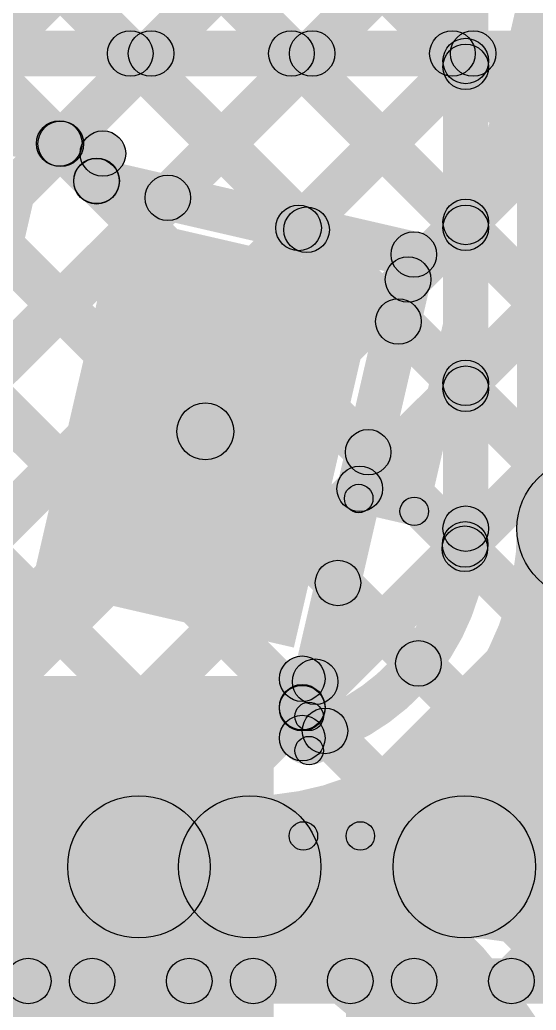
# Model space of a CAD drawing. Header units: millimetres. Extents: x -2.17 to 2.17, y -2.17 to 2.17.
# Drawn here: x -1.0788 to -0.9881, y 0.0838 to 0.2578 of the extents above; entities that cross this region are included whole.
import ezdxf

# ---------------------------------------------------------------- set-up
doc = ezdxf.new("R2010")
doc.units = ezdxf.units.MM
doc.header["$MEASUREMENT"] = 0
for name, color, linetype in [('BottomLayer', 5, 'Continuous'), ('Mechanical2', 216, 'Continuous'), ('TopLayer', 1, 'Continuous'), ('TopOverlay', 2, 'Continuous'), ('TopPaste', 8, 'Continuous'), ('TopSolder', 216, 'Continuous')]:
    doc.layers.add(name, color=color, linetype=linetype)

# ---------------------------------------------------------------- blocks, each defined once
blk = doc.blocks.new('WS2812B_M____213')
at = {"layer": 'TopLayer'}
blk.add_hatch(color=1, dxfattribs=at).paths.add_polyline_path([(0.03504, 0.05079), (0.09409, 0.05079), (0.09409, 0.01142), (0.03504, 0.01142)])
at = {"layer": 'TopOverlay'}
for points in [[(0.07, 0.0725), (0.07, 0.0675), (-0.07, 0.0675), (-0.07, 0.0725)], [(0.0725, 0.06), (0.0675, 0.06), (0.0675, 0.07), (0.0725, 0.07)]]:
    blk.add_hatch(color=2, dxfattribs=at).paths.add_polyline_path(points)
h = blk.add_hatch(color=2, dxfattribs=at)
edge = h.paths.add_edge_path()
edge.add_arc((0.07, 0.07), 0.0025, 0, 360)
h = blk.add_hatch(color=2, dxfattribs=at)
edge = h.paths.add_edge_path()
edge.add_arc((0.07, 0.07), 0.0025, 0, 360)
h = blk.add_hatch(color=2, dxfattribs=at)
edge = h.paths.add_edge_path()
edge.add_arc((0.07, 0.06), 0.0025, 0, 360)
at = {"layer": 'TopPaste'}
blk.add_hatch(color=8, dxfattribs=at).paths.add_polyline_path([(0.03504, 0.05079), (0.09409, 0.05079), (0.09409, 0.01142), (0.03504, 0.01142)])
at = {"layer": 'TopSolder'}
for points in [[(0.03104, 0.05479), (0.09809, 0.05479), (0.09809, 0.00742), (0.03104, 0.00742)], [(0.03104, -0.00742), (0.09809, -0.00742), (0.09809, -0.05479), (0.03104, -0.05479)]]:
    blk.add_hatch(color=216, dxfattribs=at).paths.add_polyline_path(points)
at = {"layer": 'TopOverlay'}
for centre in [(0.07, 0.07), (0.07, 0.07), (0.07, 0.06)]:
    blk.add_circle(centre, 0.0025, dxfattribs=at)
blk = doc.blocks.new('WS2812B_M____214')
at = {"layer": 'TopLayer'}
blk.add_hatch(color=1, dxfattribs=at).paths.add_polyline_path([(-0.09409, 0.05079), (-0.03504, 0.05079), (-0.03504, 0.01142), (-0.09409, 0.01142)])
at = {"layer": 'TopOverlay'}
h = blk.add_hatch(color=2, dxfattribs=at)
edge = h.paths.add_edge_path()
edge.add_arc((-0.07, 0.07), 0.0025, 0, 360)
h = blk.add_hatch(color=2, dxfattribs=at)
edge = h.paths.add_edge_path()
edge.add_arc((-0.07, 0.07), 0.0025, 0, 360)
for points in [[(0.07, 0.0725), (0.07, 0.0675), (-0.07, 0.0675), (-0.07, 0.0725)], [(-0.0675, 0.06), (-0.0725, 0.06), (-0.0725, 0.07), (-0.0675, 0.07)]]:
    blk.add_hatch(color=2, dxfattribs=at).paths.add_polyline_path(points)
h = blk.add_hatch(color=2, dxfattribs=at)
edge = h.paths.add_edge_path()
edge.add_arc((-0.091, 0.061), 0.0025, 0, 360)
h = blk.add_hatch(color=2, dxfattribs=at)
edge = h.paths.add_edge_path()
edge.add_arc((-0.085, 0.061), 0.0025, 0, 360)
h = blk.add_hatch(color=2, dxfattribs=at)
edge = h.paths.add_edge_path()
edge.add_arc((-0.07, 0.06), 0.0025, 0, 360)
at = {"layer": 'TopPaste'}
blk.add_hatch(color=8, dxfattribs=at).paths.add_polyline_path([(-0.09409, 0.05079), (-0.03504, 0.05079), (-0.03504, 0.01142), (-0.09409, 0.01142)])
at = {"layer": 'TopSolder'}
blk.add_hatch(color=216, dxfattribs=at).paths.add_polyline_path([(-0.09809, 0.05479), (-0.03104, 0.05479), (-0.03104, 0.00742), (-0.09809, 0.00742)])
at = {"layer": 'TopOverlay', "const_width": 0.005}
blk.add_lwpolyline([(-0.085, 0.061, 1), (-0.091, 0.061, 1)], format="xyb", close=True, dxfattribs=at)
at = {"layer": 'TopOverlay'}
for centre in [(-0.07, 0.07), (-0.07, 0.07), (-0.091, 0.061), (-0.085, 0.061), (-0.07, 0.06)]:
    blk.add_circle(centre, 0.0025, dxfattribs=at)

msp = doc.modelspace()

# ---------------------------------------------------------------- hatches: boundary and pattern name
at = {"layer": 'BottomLayer'}
for points in [[(-2.022, 0.24789), (-2.022, 0.25589), (-0.734, 0.25589), (-0.734, 0.24789)], [(-1.19343, 0.10856), (-1.19908, 0.11422), (-1.05858, 0.25472), (-1.05293, 0.24906)], [(-1.17916, 0.09455), (-1.18481, 0.1002), (-1.0303, 0.25472), (-1.02464, 0.24906)], [(-1.17537, 0.24906), (-1.16972, 0.25472), (-1.00672, 0.09172), (-1.01237, 0.08606)], [(-1.15936, 0.08606), (-1.16502, 0.09172), (-1.00202, 0.25472), (-0.99636, 0.24906)], [(-1.14709, 0.24906), (-1.14143, 0.25472), (-0.97843, 0.09172), (-0.98409, 0.08606)], [(-1.13107, 0.08606), (-1.13673, 0.09172), (-0.97373, 0.25472), (-0.96807, 0.24906)], [(-1.11881, 0.24906), (-1.11315, 0.25472), (-0.95014, 0.09171), (-0.9558, 0.08606)], [(-1.10279, 0.08606), (-1.10845, 0.09171), (-0.94545, 0.25472), (-0.93979, 0.24906)], [(-1.09052, 0.24906), (-1.08486, 0.25472), (-0.91694, 0.0868), (-0.9226, 0.08114)], [(-1.07451, 0.08606), (-1.08016, 0.09172), (-0.91716, 0.25472), (-0.91151, 0.24906)], [(-1.06224, 0.24906), (-1.05658, 0.25472), (-0.80004, -0.00182), (-0.8057, -0.00748)], [(-1.04622, 0.08606), (-1.05188, 0.09172), (-0.88888, 0.25472), (-0.88322, 0.24906)], [(-1.03395, 0.24906), (-1.0283, 0.25472), (-0.77176, -0.00182), (-0.77741, -0.00748)], [(-1.01794, 0.08606), (-1.02359, 0.09172), (-0.86059, 0.25472), (-0.85494, 0.24906)], [(-1.00567, 0.24906), (-1.00001, 0.25472), (-0.74347, -0.00182), (-0.74913, -0.00748)], [(-0.98965, 0.08606), (-0.99531, 0.09172), (-0.83231, 0.25472), (-0.82665, 0.24906)], [(-1.17351, 0.21891), (-1.16785, 0.22456), (-1.035, 0.09172), (-1.04066, 0.08606)], [(-1.16409, 0.18121), (-1.15844, 0.18687), (-1.06329, 0.09172), (-1.06894, 0.08606)], [(-1.105, 0.08489), (-1.105, 0.09289), (-0.954, 0.09289), (-0.954, 0.08489)]]:
    msp.add_hatch(color=5, dxfattribs=at).paths.add_polyline_path(points)
h = msp.add_hatch(color=5, dxfattribs=at)
edge = h.paths.add_edge_path()
edge.add_arc((-1.05941, 0.25189), 0.004, 0, 360)
h = msp.add_hatch(color=5, dxfattribs=at)
edge = h.paths.add_edge_path()
edge.add_arc((-1.05576, 0.25189), 0.004, 0, 360)
h = msp.add_hatch(color=5, dxfattribs=at)
edge = h.paths.add_edge_path()
edge.add_arc((-1.03112, 0.25189), 0.004, 0, 360)
h = msp.add_hatch(color=5, dxfattribs=at)
edge = h.paths.add_edge_path()
edge.add_arc((-1.02747, 0.25189), 0.004, 0, 360)
h = msp.add_hatch(color=5, dxfattribs=at)
edge = h.paths.add_edge_path()
edge.add_arc((-1.00284, 0.25189), 0.004, 0, 360)
h = msp.add_hatch(color=5, dxfattribs=at)
edge = h.paths.add_edge_path()
edge.add_arc((-0.99919, 0.25189), 0.004, 0, 360)
h = msp.add_hatch(color=5, dxfattribs=at)
edge = h.paths.add_edge_path()
edge.add_arc((-1.07733, 0.08889), 0.004, 0, 360)
h = msp.add_hatch(color=5, dxfattribs=at)
edge = h.paths.add_edge_path()
edge.add_arc((-1.06611, 0.08889), 0.004, 0, 360)
h = msp.add_hatch(color=5, dxfattribs=at)
edge = h.paths.add_edge_path()
edge.add_arc((-1.04905, 0.08889), 0.004, 0, 360)
h = msp.add_hatch(color=5, dxfattribs=at)
edge = h.paths.add_edge_path()
edge.add_arc((-1.03783, 0.08889), 0.004, 0, 360)
h = msp.add_hatch(color=5, dxfattribs=at)
edge = h.paths.add_edge_path()
edge.add_arc((-1.02077, 0.08889), 0.004, 0, 360)
h = msp.add_hatch(color=5, dxfattribs=at)
edge = h.paths.add_edge_path()
edge.add_arc((-1.00955, 0.08889), 0.004, 0, 360)
h = msp.add_hatch(color=5, dxfattribs=at)
edge = h.paths.add_edge_path()
edge.add_arc((-0.99248, 0.08889), 0.004, 0, 360)
at = {"layer": 'TopLayer'}
for points in [[(-1.13187, 0.29041), (-1.12621, 0.29607), (-1.06905, 0.23891), (-1.07471, 0.23325)], [(-1.10076, 0.28758), (-1.0951, 0.29324), (-1.02561, 0.22374), (-1.03126, 0.21809)], [(-1.09178, 0.2385), (-1.09743, 0.24415), (-1.05604, 0.28555), (-1.05038, 0.27989)], [(-1.06398, 0.27909), (-1.05832, 0.28475), (-0.99767, 0.22409), (-1.00333, 0.21844)], [(-1.0688, 0.23319), (-1.07445, 0.23885), (-1.0352, 0.2781), (-1.02954, 0.27245)], [(-1.02721, 0.2706), (-1.02155, 0.27626), (-0.99767, 0.25238), (-1.00333, 0.24672)], [(-1.04999, 0.22372), (-1.05564, 0.22937), (-1.01222, 0.2728), (-1.00656, 0.26714)], [(-0.9665, 0.16839), (-0.9915, 0.16839), (-0.9915, 0.27313), (-0.9665, 0.27313)], [(-0.9965, 0.16839), (-1.0045, 0.16839), (-1.0045, 0.26792), (-0.9965, 0.26792)], [(-1.12994, 0.24538), (-1.12814, 0.25317), (-1.06332, 0.23821), (-1.06512, 0.23041)], [(-1.02701, 0.21841), (-1.03266, 0.22407), (-1.00333, 0.2534), (-0.99767, 0.24775)], [(-1.07471, 0.23325), (-1.06905, 0.23891), (-1.06249, 0.23235), (-1.06815, 0.22669)], [(-1.06144, 0.22854), (-1.06924, 0.23034), (-1.06811, 0.23521), (-1.06032, 0.23341)], [(-1.06624, 0.22554), (-1.06444, 0.23333), (-1.0087, 0.22047), (-1.0105, 0.21267)], [(-1.00779, 0.20935), (-1.01345, 0.215), (-1.00333, 0.22512), (-0.99767, 0.21946)], [(-1.02304, 0.14059), (-1.03083, 0.14239), (-1.0135, 0.21747), (-1.0057, 0.21567)], [(-1.01515, 0.20197), (-1.00949, 0.20763), (-0.99767, 0.19581), (-1.00333, 0.19015)], [(-1.01628, 0.17257), (-1.02194, 0.17823), (-1.00333, 0.19684), (-0.99767, 0.19118)], [(-1.11651, 0.10548), (-1.1237, 0.11243), (-1.04982, 0.18895), (-1.04262, 0.18201)], [(-1.02045, 0.17899), (-1.0148, 0.18465), (-0.99784, 0.16769), (-1.00349, 0.16203)], [(-1.02638, 0.13418), (-1.03204, 0.13984), (-1.00343, 0.16845), (-0.99777, 0.16279)], [(-1.02576, 0.15601), (-1.0201, 0.16167), (-1.00597, 0.14754), (-1.01163, 0.14188)], [(-1.02521, 0.13159), (-1.03321, 0.13159), (-1.03321, 0.14201), (-1.02521, 0.14201)], [(-1.03204, 0.13401), (-1.02638, 0.13967), (-1.02238, 0.13566), (-1.02804, 0.13001)], [(-1.0579, 0.09646), (-1.0579, 0.12146), (-1.03843, 0.12146), (-1.03843, 0.09646)], [(-1.03843, 0.09646), (-1.03843, 0.12146), (-1.00074, 0.12146), (-1.00074, 0.09646)]]:
    msp.add_hatch(color=1, dxfattribs=at).paths.add_polyline_path(points)
h = msp.add_hatch(color=1, dxfattribs=at)
edge = h.paths.add_edge_path()
edge.add_arc((-1.0005, 0.25058), 0.004, 0, 360)
h = msp.add_hatch(color=1, dxfattribs=at)
edge = h.paths.add_edge_path()
edge.add_arc((-1.0005, 0.24955), 0.004, 0, 360)
h = msp.add_hatch(color=1, dxfattribs=at)
edge = h.paths.add_edge_path()
edge.add_arc((-1.07188, 0.23608), 0.004, 0, 360)
h = msp.add_hatch(color=1, dxfattribs=at)
edge = h.paths.add_edge_path()
edge.add_arc((-1.07188, 0.23608), 0.004, 0, 360)
h = msp.add_hatch(color=1, dxfattribs=at)
edge = h.paths.add_edge_path()
edge.add_arc((-1.07163, 0.23602), 0.004, 0, 360)
h = msp.add_hatch(color=1, dxfattribs=at)
edge = h.paths.add_edge_path()
edge.add_arc((-1.06422, 0.23431), 0.004, 0, 360)
h = msp.add_hatch(color=1, dxfattribs=at)
edge = h.paths.add_edge_path()
edge.add_arc((-1.06422, 0.23431), 0.004, 0, 360)
h = msp.add_hatch(color=1, dxfattribs=at)
edge = h.paths.add_edge_path()
edge.add_arc((-1.06534, 0.22944), 0.004, 0, 360)
h = msp.add_hatch(color=1, dxfattribs=at)
edge = h.paths.add_edge_path()
edge.add_arc((-1.06534, 0.22944), 0.004, 0, 360)
h = msp.add_hatch(color=1, dxfattribs=at)
edge = h.paths.add_edge_path()
edge.add_arc((-1.06532, 0.22952), 0.004, 0, 360)
h = msp.add_hatch(color=1, dxfattribs=at)
edge = h.paths.add_edge_path()
edge.add_arc((-1.05282, 0.22654), 0.004, 0, 360)
h = msp.add_hatch(color=1, dxfattribs=at)
edge = h.paths.add_edge_path()
edge.add_arc((-1.0005, 0.22229), 0.004, 0, 360)
h = msp.add_hatch(color=1, dxfattribs=at)
edge = h.paths.add_edge_path()
edge.add_arc((-1.02984, 0.22124), 0.004, 0, 360)
h = msp.add_hatch(color=1, dxfattribs=at)
edge = h.paths.add_edge_path()
edge.add_arc((-1.02844, 0.22092), 0.004, 0, 360)
h = msp.add_hatch(color=1, dxfattribs=at)
edge = h.paths.add_edge_path()
edge.add_arc((-1.0005, 0.22127), 0.004, 0, 360)
h = msp.add_hatch(color=1, dxfattribs=at)
edge = h.paths.add_edge_path()
edge.add_arc((-1.0096, 0.21657), 0.004, 0, 360)
h = msp.add_hatch(color=1, dxfattribs=at)
edge = h.paths.add_edge_path()
edge.add_arc((-1.0096, 0.21657), 0.004, 0, 360)
h = msp.add_hatch(color=1, dxfattribs=at)
edge = h.paths.add_edge_path()
edge.add_arc((-1.01062, 0.21218), 0.004, 0, 360)
h = msp.add_hatch(color=1, dxfattribs=at)
edge = h.paths.add_edge_path()
edge.add_arc((-1.01232, 0.2048), 0.004, 0, 360)
h = msp.add_hatch(color=1, dxfattribs=at)
edge = h.paths.add_edge_path()
edge.add_arc((-1.0005, 0.19401), 0.004, 0, 360)
h = msp.add_hatch(color=1, dxfattribs=at)
edge = h.paths.add_edge_path()
edge.add_arc((-1.0005, 0.19298), 0.004, 0, 360)
h = msp.add_hatch(color=1, dxfattribs=at)
edge = h.paths.add_edge_path()
edge.add_arc((-1.04622, 0.18548), 0.005, 0, 360)
h = msp.add_hatch(color=1, dxfattribs=at)
edge = h.paths.add_edge_path()
edge.add_arc((-1.01762, 0.18182), 0.004, 0, 360)
h = msp.add_hatch(color=1, dxfattribs=at)
edge = h.paths.add_edge_path()
edge.add_arc((-1.01911, 0.1754), 0.004, 0, 360)
h = msp.add_hatch(color=1, dxfattribs=at)
edge = h.paths.add_edge_path()
edge.add_arc((-0.979, 0.16839), 0.0125, 0, 360)
h = msp.add_hatch(color=1, dxfattribs=at)
edge = h.paths.add_edge_path()
edge.add_arc((-0.979, 0.16839), 0.0125, 0, 360)
h = msp.add_hatch(color=1, dxfattribs=at)
edge = h.paths.add_edge_path()
edge.add_arc((-1.0005, 0.16839), 0.004, 0, 360)
h = msp.add_hatch(color=1, dxfattribs=at)
edge = h.paths.add_edge_path()
edge.add_arc((-1.0005, 0.16839), 0.004, 0, 360)
h = msp.add_hatch(color=1, dxfattribs=at)
edge = h.paths.add_edge_path()
edge.add_arc((-1.00066, 0.16486), 0.004, 0, 360)
h = msp.add_hatch(color=1, dxfattribs=at)
edge = h.paths.add_edge_path()
edge.add_arc((-1.0006, 0.16562), 0.004, 0, 360)
h = msp.add_hatch(color=1, dxfattribs=at)
edge = h.paths.add_edge_path()
edge.add_arc((-1.02293, 0.15884), 0.004, 0, 360)
h = msp.add_hatch(color=1, dxfattribs=at)
edge = h.paths.add_edge_path()
edge.add_arc((-1.0088, 0.14471), 0.004, 0, 360)
h = msp.add_hatch(color=1, dxfattribs=at)
edge = h.paths.add_edge_path()
edge.add_arc((-1.02921, 0.14201), 0.004, 0, 360)
h = msp.add_hatch(color=1, dxfattribs=at)
edge = h.paths.add_edge_path()
edge.add_arc((-1.02694, 0.14149), 0.004, 0, 360)
h = msp.add_hatch(color=1, dxfattribs=at)
edge = h.paths.add_edge_path()
edge.add_arc((-1.02921, 0.13701), 0.004, 0, 360)
h = msp.add_hatch(color=1, dxfattribs=at)
edge = h.paths.add_edge_path()
edge.add_arc((-1.02921, 0.13684), 0.004, 0, 360)
h = msp.add_hatch(color=1, dxfattribs=at)
edge = h.paths.add_edge_path()
edge.add_arc((-1.02521, 0.13284), 0.004, 0, 360)
h = msp.add_hatch(color=1, dxfattribs=at)
edge = h.paths.add_edge_path()
edge.add_arc((-1.02921, 0.13159), 0.004, 0, 360)
h = msp.add_hatch(color=1, dxfattribs=at)
edge = h.paths.add_edge_path()
edge.add_arc((-1.02921, 0.13159), 0.004, 0, 360)
h = msp.add_hatch(color=1, dxfattribs=at)
edge = h.paths.add_edge_path()
edge.add_arc((-1.0579, 0.10896), 0.0125, 0, 360)
h = msp.add_hatch(color=1, dxfattribs=at)
edge = h.paths.add_edge_path()
edge.add_arc((-1.0579, 0.10896), 0.0125, 0, 360)
h = msp.add_hatch(color=1, dxfattribs=at)
edge = h.paths.add_edge_path()
edge.add_arc((-1.03843, 0.10896), 0.0125, 0, 360)
h = msp.add_hatch(color=1, dxfattribs=at)
edge = h.paths.add_edge_path()
edge.add_arc((-1.03843, 0.10896), 0.0125, 0, 360)
h = msp.add_hatch(color=1, dxfattribs=at)
edge = h.paths.add_edge_path()
edge.add_arc((-1.03843, 0.10896), 0.0125, 0, 360)
h = msp.add_hatch(color=1, dxfattribs=at)
edge = h.paths.add_edge_path()
edge.add_arc((-1.00074, 0.10896), 0.0125, 0, 360)
h = msp.add_hatch(color=1, dxfattribs=at)
edge = h.paths.add_edge_path()
edge.add_arc((-1.00074, 0.10896), 0.0125, 0, 360)

# ---------------------------------------------------------------- linework, layer by layer
at = {"layer": 'BottomLayer'}
for centre in [(-1.05941, 0.25189), (-1.05576, 0.25189), (-1.03112, 0.25189), (-1.02747, 0.25189), (-1.00284, 0.25189), (-0.99919, 0.25189), (-1.07733, 0.08889), (-1.06611, 0.08889), (-1.04905, 0.08889), (-1.03783, 0.08889), (-1.02077, 0.08889), (-1.00955, 0.08889), (-0.99248, 0.08889)]:
    msp.add_circle(centre, 0.004, dxfattribs=at)
at = {"layer": 'Mechanical2', "const_width": 0.01}
for points in [[(2.16535, 0.001, 1), (-2.16535, 0.001, 1)], [(2.08135, -0.01, 1), (-2.04935, -0.01, 1)], [(1.84055, 0.001, 1), (-1.84055, 0.001, 1)], [(1.6437, 0.001, 1), (-1.6437, 0.001, 1)], [(1.50394, 0, 1), (-1.50394, 0, 1)], [(1.30709, 0.001, 1), (-1.30709, 0.001, 1)], [(1.17323, 0.001, 1), (-1.17323, 0.001, 1)]]:
    msp.add_lwpolyline(points, format="xyb", close=True, dxfattribs=at)
at = {"layer": 'TopLayer'}
for points, const_width in [([(-1.00954, 0.31131, -0.414214), (-0.92468, 0.22644)], 0.025), ([(-0.979, 0.16839, -0.414214), (-1.03843, 0.10896)], 0.025), ([(-1.0005, 0.16839, -0.343995), (-1.02921, 0.13159)], 0.008), ([(-1.0579, 0.10896, -0.414214), (-0.9886, 0.03966)], 0.025), ([(-1.00074, 0.10896, -0.414214), (-0.94871, 0.05692)], 0.025)]:
    msp.add_lwpolyline(points, format="xyb", dxfattribs=dict(at, const_width=const_width))
for centre, radius in [((-1.0005, 0.25058), 0.004), ((-1.0005, 0.24955), 0.004), ((-1.07188, 0.23608), 0.004), ((-1.07188, 0.23608), 0.004), ((-1.07163, 0.23602), 0.004), ((-1.06422, 0.23431), 0.004), ((-1.06422, 0.23431), 0.004), ((-1.06534, 0.22944), 0.004), ((-1.06534, 0.22944), 0.004), ((-1.06532, 0.22952), 0.004), ((-1.05282, 0.22654), 0.004), ((-1.0005, 0.22229), 0.004), ((-1.02984, 0.22124), 0.004), ((-1.02844, 0.22092), 0.004), ((-1.0005, 0.22127), 0.004), ((-1.0096, 0.21657), 0.004), ((-1.0096, 0.21657), 0.004), ((-1.01062, 0.21218), 0.004), ((-1.01232, 0.2048), 0.004), ((-1.0005, 0.19401), 0.004), ((-1.0005, 0.19298), 0.004), ((-1.04622, 0.18548), 0.005), ((-1.01762, 0.18182), 0.004), ((-1.01911, 0.1754), 0.004), ((-0.979, 0.16839), 0.0125), ((-0.979, 0.16839), 0.0125), ((-1.0005, 0.16839), 0.004), ((-1.0005, 0.16839), 0.004), ((-1.00066, 0.16486), 0.004), ((-1.0006, 0.16562), 0.004), ((-1.02293, 0.15884), 0.004), ((-1.0088, 0.14471), 0.004), ((-1.02921, 0.14201), 0.004), ((-1.02694, 0.14149), 0.004), ((-1.02921, 0.13701), 0.004), ((-1.02921, 0.13684), 0.004), ((-1.02521, 0.13284), 0.004), ((-1.02921, 0.13159), 0.004), ((-1.02921, 0.13159), 0.004), ((-1.0579, 0.10896), 0.0125), ((-1.0579, 0.10896), 0.0125), ((-1.03843, 0.10896), 0.0125), ((-1.03843, 0.10896), 0.0125), ((-1.03843, 0.10896), 0.0125), ((-1.00074, 0.10896), 0.0125), ((-1.00074, 0.10896), 0.0125)]:
    msp.add_circle(centre, radius, dxfattribs=at)

# ---------------------------------------------------------------- block references
for name, p, rotation in [('WS2812B_M____213', (-1.062, 0.25539), 257), ('WS2812B_M____214', (-1.089, 0.04439), 270)]:
    msp.add_blockref(name, p, dxfattribs=dict(rotation=rotation))

doc.saveas('drawing.dxf')
